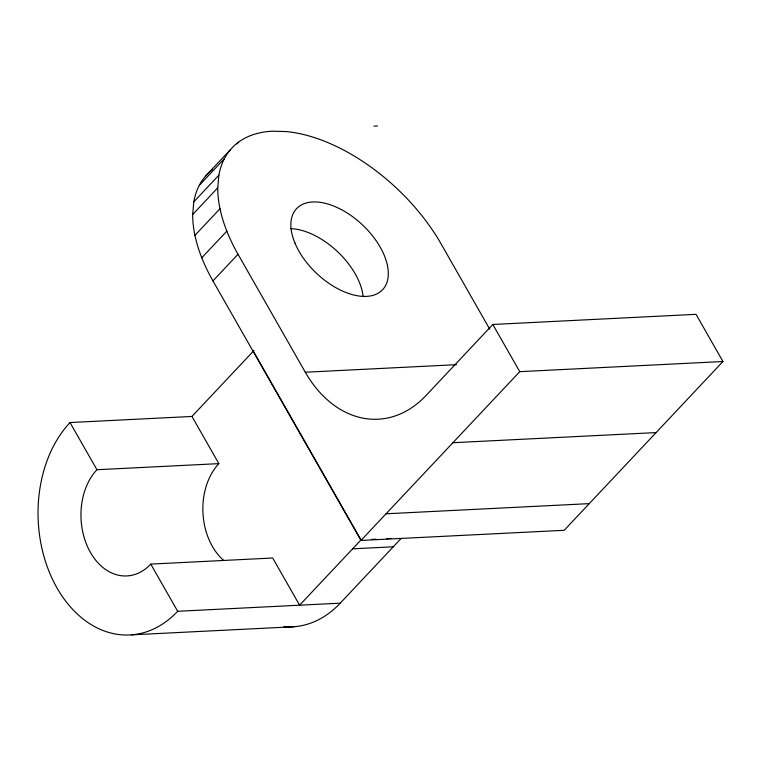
<?xml version="1.0" encoding="UTF-8"?>
<svg xmlns="http://www.w3.org/2000/svg" width="761" height="761" viewBox="0 0 761 761"><rect width="100%" height="100%" fill="white"/><g stroke="black" fill="none" stroke-linecap="round" stroke-linejoin="round"><path stroke-width="1.14" d="M489.78 329.247L441.218 244.11A147.758 83.425 43.3 0 0 286.165 131.558L272.324 131.206A147.758 83.425 43.3 0 0 218.864 175.211L217.751 187.853A147.758 83.425 43.3 0 0 238.012 254.25L305.304 372.224A118.212 85.736 87.1 0 0 425.989 395.539L492.833 324.471L696.039 314.331L722.95 361.513L564.186 530.293L360.98 540.434L212.947 280.904A147.758 83.425 43.3 0 1 192.685 214.507L193.789 201.855A147.758 83.425 43.3 0 1 212.614 169.437M205.47 176.2L230.545 149.556M236.947 143.848L238.564 142.136M199.315 185.323L224.381 158.678M193.789 201.855L218.864 175.211M192.685 214.507L217.751 187.853M194.93 235.368L219.996 208.723M201.77 257.789L226.835 231.144M212.947 280.904L238.012 254.25M400.876 538.712L340.243 603.169L177.684 611.283A118.212 85.736 87.1 0 1 57.008 587.968A118.212 85.736 87.1 0 1 70.022 422.536L191.943 416.448L253.965 350.517M360.98 540.434L519.753 371.663L722.95 361.513M373.927 126.136L377.485 125.955M305.304 372.224L456.524 364.671M452.9 442.721L656.096 432.581M70.022 422.536L96.942 469.718L218.864 463.63A59.101 42.863 87.1 0 0 223.572 560.353M386.046 513.789L589.252 503.639M371.444 539.416L376.096 539.188M386.54 538.664L391.183 538.427M352.638 548.824L393.285 546.788M96.942 469.718A59.101 42.863 87.1 0 0 90.435 552.438A59.101 42.863 87.1 0 0 150.773 564.101L272.695 558.003L299.606 605.195L360.999 539.939L253.337 351.182M131.472 634.855L294.031 626.741M492.833 324.471L519.753 371.663M191.943 416.448L218.864 463.63M150.773 564.101L177.684 611.283M340.243 603.169A118.212 85.736 87.1 0 1 283.929 626.703M290.74 228.623A59.101 33.37 43.3 0 1 363.111 296.619M294.916 242.987A59.101 33.37 43.3 0 0 378.807 292.823A59.101 33.37 43.3 0 0 345.123 211.729A59.101 33.37 43.3 0 0 294.916 242.987"/></g></svg>
